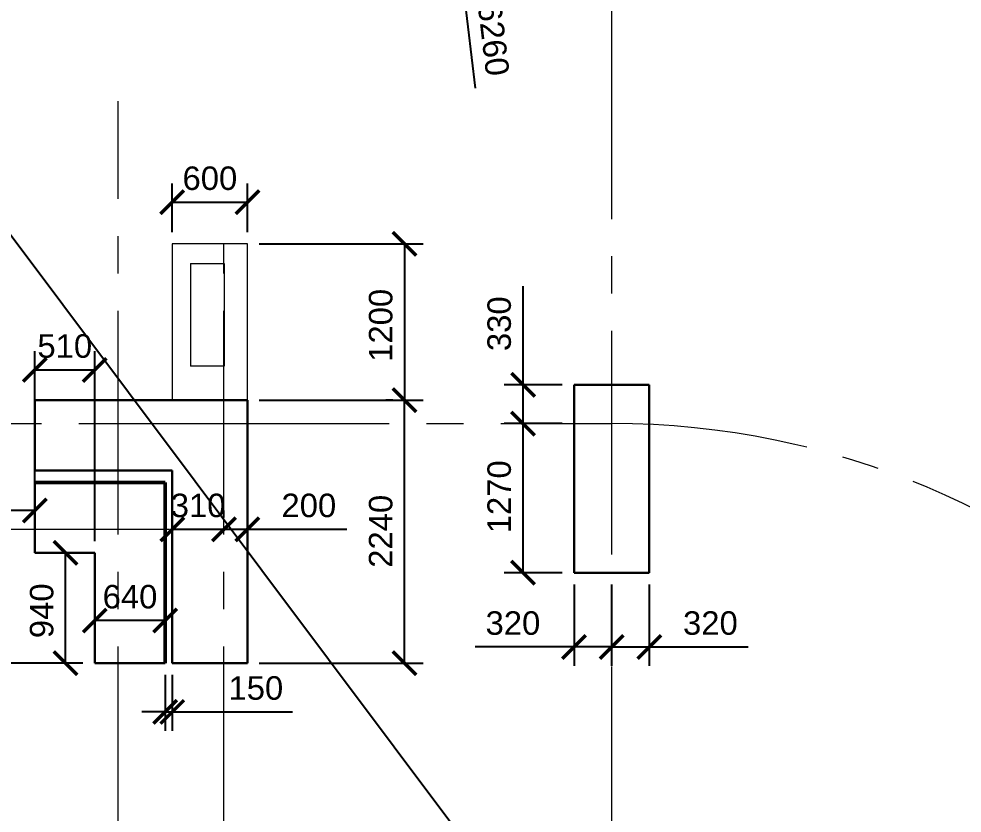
# Model space of a CAD drawing. Header units: millimetres. Extents: x -273 to 3634, y 3015 to 4572.
# Drawn here: x 3348 to 3428.3, y 3983.5 to 4051.1 of the extents above; entities that cross this region are included whole.
import ezdxf

# ---------------------------------------------------------------- set-up
doc = ezdxf.new("R2010")
doc.units = ezdxf.units.MM
doc.linetypes.add('CENTER2', pattern=[28.575, 19.05, -3.175, 3.175, -3.175])
doc.layers.add('@', color=250, linetype='Continuous', lineweight=60)
doc.styles.get("Standard").update_dxf_attribs({"font": 'arial.ttf', "height": 2})
doc.dimstyles.new('ISO-25', dxfattribs={"dimtxt": 2, "dimasz": 2, "dimexe": 1.6, "dimexo": 1, "dimgap": 1, "dimtad": 1, "dimdsep": 46, "dimtxsty": 'Standard', "dimblk": 'ARCHTICK', "dimcen": 2, "dimadec": 0, "dimazin": 0, "dimtfac": 1, "dimtmove": 0, "dimatfit": 3, "dimfxl": 1, "dimarcsym": 0})

# ---------------------------------------------------------------- blocks, each defined once
blk = doc.blocks.new('*D695')
at = {"layer": '@', "color": 0, "lineweight": -2, "transparency": 16777216}
blk.add_line((3386.829, 4045.239), (3379.704, 4105.167), dxfattribs=at)
at = {"layer": '@', "color": 0, "lineweight": 15, "transparency": 16777216}
blk.add_solid([(3380.366, 4105.245), (3379.042, 4105.088), (3379.232, 4109.139)], dxfattribs=at)
at = {"layer": 'Defpoints', "color": 0, "lineweight": 15, "transparency": 16777216}
for p in [(3379.232, 4109.139), (3398.429, 3947.676)]:
    blk.add_point(p, dxfattribs=at)
at = {"layer": '@', "color": 0, "lineweight": 15, "transparency": 16777216, "insert": (3388.065, 4051.964), "char_height": 2, "attachment_point": 5, "rotation": 276.78033}
blk.add_mtext('R=16260', dxfattribs=at)
blk = doc.blocks.new('_ArchTick')
at = {"color": 0, "linetype": 'ByBlock', "lineweight": 15, "const_width": 0.15}
blk.add_lwpolyline([(-0.5, -0.5), (0.5, 0.5)], dxfattribs=at)
blk = doc.blocks.new('*D701')
at = {"layer": '@', "color": 0, "lineweight": -2, "transparency": 16777216}
blk.add_line((3363.325, 4068.687), (3365.666, 4060.617), dxfattribs=at)
blk.add_arc((3397.778, 3949.919), 116.861, 106.17674, 131.52649, dxfattribs=at)
at = {"layer": 'Defpoints', "color": 0, "lineweight": 15, "transparency": 16777216}
for p in [(3361.368, 4075.434), (3363.047, 4069.648), (3349.082, 4056.151), (3314.943, 4043.46), (3329.329, 4027.215)]:
    blk.add_point(p, dxfattribs=at)
at = {"layer": '@', "color": 0, "lineweight": -2, "transparency": 16777216, "xscale": 2, "yscale": 2, "zscale": 2}
for p, rotation in [((3365.221, 4062.153), 16.17674262462586), ((3320.303, 4037.407), 221.526486559513)]:
    blk.add_blockref('_ArchTick', p, dxfattribs=dict(at, rotation=rotation))
at = {"layer": '@', "color": 0, "lineweight": 15, "transparency": 16777216, "insert": (3338.875, 4053.184), "char_height": 2, "attachment_point": 5, "rotation": 29.70084}
blk.add_mtext('5935', dxfattribs=at)
blk = doc.blocks.new('*D874')
at = {"layer": '@', "color": 0, "lineweight": -2, "transparency": 16777216}
for p, q in [((3311.006, 4081.097), (3305.723, 4088.147)), ((3309.407, 4079.899), (3312.286, 4082.056)), ((3503.874, 3823.695), (3311.006, 4081.097)), ((3502.275, 3822.497), (3505.154, 3824.654))]:
    blk.add_line(p, q, dxfattribs=at)
at = {"layer": 'Defpoints', "color": 0, "lineweight": 15, "transparency": 16777216}
for p in [(3308.607, 4079.299), (3503.874, 3823.695), (3501.475, 3821.897)]:
    blk.add_point(p, dxfattribs=at)
at = {"layer": '@', "color": 0, "lineweight": -2, "transparency": 16777216, "xscale": 2, "yscale": 2, "zscale": 2}
for p, rotation in [((3311.006, 4081.097), 126.8437671405722), ((3503.874, 3823.695), 306.8437671405722)]:
    blk.add_blockref('_ArchTick', p, dxfattribs=dict(at, rotation=rotation))
at = {"layer": '@', "color": 0, "lineweight": 15, "transparency": 16777216, "insert": (3309.263, 4086.794), "char_height": 2, "attachment_point": 5, "rotation": 306.84377}
blk.add_mtext('380', dxfattribs=at)
blk = doc.blocks.new('*D877')
at = {"layer": '@', "color": 0, "lineweight": -2, "transparency": 16777216}
blk.add_arc((3398.429, 3947.676), 19.978, 278.61214, 306.38786, dxfattribs=at)
at = {"layer": '@', "color": 0, "lineweight": 15, "transparency": 16777216}
for points in [[(3409.955, 3931.973), (3410.607, 3931.215), (3412.555, 3933.55)], [(3401.458, 3927.425), (3401.383, 3928.422), (3398.429, 3927.698)]]:
    blk.add_solid(points, dxfattribs=at)
at = {"layer": 'Defpoints', "color": 0, "lineweight": 15, "transparency": 16777216}
for p in [(3398.429, 4081.718), (3398.429, 3947.676), (3403.599, 3928.379), (3497.757, 3848.348), (3398.429, 3807.205)]:
    blk.add_point(p, dxfattribs=at)
at = {"layer": '@', "color": 0, "lineweight": 15, "transparency": 16777216, "insert": (3405.889, 3931.338), "char_height": 2, "attachment_point": 5, "rotation": 24.54131}
blk.add_mtext('45°', dxfattribs=at)
blk = doc.blocks.new('*D881')
at = {"layer": '@', "color": 0, "lineweight": -2, "transparency": 16777216}
blk.add_line((3416.502, 3822.979), (3414.617, 3835.985), dxfattribs=at)
blk.add_arc((3398.429, 3947.676), 114.458, 270, 278.24697, dxfattribs=at)
at = {"layer": 'Defpoints', "color": 0, "lineweight": 15, "transparency": 16777216}
for p in [(3398.429, 4081.718), (3403.918, 3833.35), (3416.646, 3821.989), (3417.506, 3816.051), (3398.429, 3807.205)]:
    blk.add_point(p, dxfattribs=at)
at = {"layer": '@', "color": 0, "lineweight": -2, "transparency": 16777216, "xscale": 2, "yscale": 2, "zscale": 2}
for p, rotation in [((3414.847, 3834.402), 8.246967579238316), ((3398.429, 3833.218), 180.0000000000001)]:
    blk.add_blockref('_ArchTick', p, dxfattribs=dict(at, rotation=rotation))
at = {"layer": '@', "color": 0, "lineweight": 15, "transparency": 16777216, "insert": (3407.166, 3835.579), "char_height": 2, "attachment_point": 5, "rotation": 4.45668}
blk.add_mtext('1625', dxfattribs=at)
blk = doc.blocks.new('*D722')
at = {"layer": '@', "color": 0, "lineweight": -2, "transparency": 16777216}
blk.add_line((3416.502, 4072.373), (3415.313, 4064.167), dxfattribs=at)
blk.add_arc((3398.429, 3947.676), 119.308, 81.75303, 90, dxfattribs=at)
at = {"layer": 'Defpoints', "color": 0, "lineweight": 15, "transparency": 16777216}
for p in [(3398.429, 4081.718), (3417.506, 4079.301), (3416.646, 4073.363), (3404.151, 4066.847), (3398.429, 3788.42)]:
    blk.add_point(p, dxfattribs=at)
at = {"layer": '@', "color": 0, "lineweight": -2, "transparency": 16777216, "xscale": 2, "yscale": 2, "zscale": 2}
for p, rotation in [((3398.429, 4066.984), 180), ((3415.543, 4065.75), 351.7530324207577)]:
    blk.add_blockref('_ArchTick', p, dxfattribs=dict(at, rotation=rotation))
at = {"layer": '@', "color": 0, "lineweight": 15, "transparency": 16777216, "insert": (3407.415, 4068.672), "char_height": 2, "attachment_point": 5, "rotation": 355.75268}
blk.add_mtext('1625', dxfattribs=at)
blk = doc.blocks.new('*D723')
at = {"layer": '@', "color": 0, "lineweight": -2, "transparency": 16777216}
blk.add_line((3380.355, 4072.373), (3381.545, 4064.164), dxfattribs=at)
blk.add_arc((3398.429, 3947.676), 119.305, 90, 98.24697, dxfattribs=at)
at = {"layer": 'Defpoints', "color": 0, "lineweight": 15, "transparency": 16777216}
for p in [(3398.429, 4081.718), (3379.351, 4079.301), (3380.212, 4073.363), (3386.998, 4066.432), (3398.429, 3788.42)]:
    blk.add_point(p, dxfattribs=at)
at = {"layer": '@', "color": 0, "lineweight": -2, "transparency": 16777216, "xscale": 2, "yscale": 2, "zscale": 2}
blk.add_blockref('_ArchTick', (3398.429, 4066.981), dxfattribs=at)
at = {"layer": '@', "color": 0, "lineweight": -2, "transparency": 16777216, "xscale": 2, "yscale": 2, "zscale": 2, "rotation": 188.246967579242}
blk.add_blockref('_ArchTick', (3381.316, 4065.747), dxfattribs=at)
at = {"layer": '@', "color": 0, "lineweight": 15, "transparency": 16777216, "insert": (3389.975, 4068.707), "char_height": 2, "attachment_point": 5, "rotation": 3.99578}
blk.add_mtext('1625', dxfattribs=at)
blk = doc.blocks.new('*D757')
at = {"layer": '@', "color": 0, "lineweight": -2, "transparency": 16777216}
blk.add_line((3496.687, 4026.551), (3490.214, 4021.355), dxfattribs=at)
blk.add_arc((3398.429, 3947.676), 119.299, 38.75524, 45, dxfattribs=at)
at = {"layer": 'Defpoints', "color": 0, "lineweight": 15, "transparency": 16777216}
for p in [(3514.287, 4063.534), (3502.146, 4030.933), (3485.795, 4028.914), (3497.467, 4027.177), (3398.429, 3947.676)]:
    blk.add_point(p, dxfattribs=at)
at = {"layer": '@', "color": 0, "lineweight": -2, "transparency": 16777216, "xscale": 2, "yscale": 2, "zscale": 2}
for p, rotation in [((3482.786, 4032.033), 135), ((3491.462, 4022.357), 308.7552400099496)]:
    blk.add_blockref('_ArchTick', p, dxfattribs=dict(at, rotation=rotation))
at = {"layer": '@', "color": 0, "lineweight": 15, "transparency": 16777216, "insert": (3488.929, 4028.474), "char_height": 2, "attachment_point": 5, "rotation": 311.7581}
blk.add_mtext('1625', dxfattribs=at)
blk = doc.blocks.new('*D758')
at = {"layer": '@', "color": 0, "lineweight": -2, "transparency": 16777216}
blk.add_line((3477.304, 4045.934), (3472.11, 4039.463), dxfattribs=at)
blk.add_arc((3398.429, 3947.676), 119.302, 45, 51.24476, dxfattribs=at)
at = {"layer": 'Defpoints', "color": 0, "lineweight": 15, "transparency": 16777216}
for p in [(3514.287, 4063.534), (3481.686, 4051.393), (3477.93, 4046.714), (3476.441, 4037.937), (3398.429, 3947.676)]:
    blk.add_point(p, dxfattribs=at)
at = {"layer": '@', "color": 0, "lineweight": -2, "transparency": 16777216, "xscale": 2, "yscale": 2, "zscale": 2}
for p, rotation in [((3473.111, 4040.711), 141.2447599900453), ((3482.788, 4032.035), 315)]:
    blk.add_blockref('_ArchTick', p, dxfattribs=dict(at, rotation=rotation))
at = {"layer": '@', "color": 0, "lineweight": 15, "transparency": 16777216, "insert": (3479.691, 4037.764), "char_height": 2, "attachment_point": 5, "rotation": 317.94859}
blk.add_mtext('1625', dxfattribs=at)
blk = doc.blocks.new('*D759')
at = {"layer": '@', "color": 0, "lineweight": -2, "transparency": 16777216}
blk.add_line((3437.897, 4019.188), (3458.828, 4057.115), dxfattribs=at)
at = {"layer": '@', "color": 0, "lineweight": 15, "transparency": 16777216}
blk.add_solid([(3458.245, 4057.437), (3459.412, 4056.793), (3460.761, 4060.617)], dxfattribs=at)
at = {"layer": 'Defpoints', "color": 0, "lineweight": 15, "transparency": 16777216}
for p in [(3460.761, 4060.617), (3398.429, 3947.676)]:
    blk.add_point(p, dxfattribs=at)
at = {"layer": '@', "color": 0, "lineweight": 15, "transparency": 16777216, "insert": (3439.284, 4025.885), "char_height": 2, "attachment_point": 5, "rotation": 61.10572}
blk.add_mtext('R=12900', dxfattribs=at)
blk = doc.blocks.new('*D900')
at = {"layer": '@', "color": 0, "lineweight": -2, "transparency": 16777216}
for p, q in [((3368.429, 4031.976), (3382.398, 4031.976)), ((3380.798, 4031.976), (3380.798, 4018.676)), ((3379.798, 4018.676), (3379.198, 4018.676))]:
    blk.add_line(p, q, dxfattribs=at)
at = {"layer": 'Defpoints', "color": 0, "lineweight": 15, "transparency": 16777216}
for p in [(3367.429, 4031.976), (3380.798, 4018.676), (3380.798, 4018.676)]:
    blk.add_point(p, dxfattribs=at)
at = {"layer": '@', "color": 0, "lineweight": -2, "transparency": 16777216, "xscale": 2, "yscale": 2, "zscale": 2}
for p, rotation in [((3380.798, 4031.976), 90), ((3380.798, 4018.676), 270)]:
    blk.add_blockref('_ArchTick', p, dxfattribs=dict(at, rotation=rotation))
at = {"layer": '@', "color": 0, "lineweight": 15, "transparency": 16777216, "insert": (3378.777, 4025.042), "char_height": 2, "attachment_point": 5, "rotation": 90}
blk.add_mtext('1200', dxfattribs=at)
blk = doc.blocks.new('*D901')
at = {"layer": '@', "color": 0, "lineweight": -2, "transparency": 16777216}
for p, q in [((3368.429, 4018.676), (3382.398, 4018.676)), ((3380.798, 3996.276), (3380.798, 4018.676)), ((3368.429, 3996.276), (3382.398, 3996.276))]:
    blk.add_line(p, q, dxfattribs=at)
at = {"layer": 'Defpoints', "color": 0, "lineweight": 15, "transparency": 16777216}
for p in [(3367.429, 4018.676), (3380.798, 4018.676), (3367.429, 3996.276)]:
    blk.add_point(p, dxfattribs=at)
at = {"layer": '@', "color": 0, "lineweight": -2, "transparency": 16777216, "xscale": 2, "yscale": 2, "zscale": 2}
for p, rotation in [((3380.798, 4018.676), 90), ((3380.798, 3996.276), 270)]:
    blk.add_blockref('_ArchTick', p, dxfattribs=dict(at, rotation=rotation))
at = {"layer": '@', "color": 0, "lineweight": 15, "transparency": 16777216, "insert": (3378.777, 4007.506), "char_height": 2, "attachment_point": 5, "rotation": 90}
blk.add_mtext('2240', dxfattribs=at)
blk = doc.blocks.new('*D902')
at = {"layer": '@', "color": 0, "lineweight": -2, "transparency": 16777216}
for p, q in [((3349.329, 4006.676), (3349.329, 4022.847)), ((3354.429, 4006.676), (3354.429, 4022.847)), ((3349.329, 4021.247), (3354.429, 4021.247))]:
    blk.add_line(p, q, dxfattribs=at)
at = {"layer": 'Defpoints', "color": 0, "lineweight": 15, "transparency": 16777216}
for p in [(3354.429, 4021.247), (3349.329, 4005.676), (3354.429, 4005.676)]:
    blk.add_point(p, dxfattribs=at)
at = {"layer": '@', "color": 0, "lineweight": -2, "transparency": 16777216, "xscale": 2, "yscale": 2, "zscale": 2, "rotation": 180}
blk.add_blockref('_ArchTick', (3349.329, 4021.247), dxfattribs=at)
at = {"layer": '@', "color": 0, "lineweight": -2, "transparency": 16777216, "xscale": 2, "yscale": 2, "zscale": 2}
blk.add_blockref('_ArchTick', (3354.429, 4021.247), dxfattribs=at)
at = {"layer": '@', "color": 0, "lineweight": 15, "transparency": 16777216, "insert": (3351.879, 4023.269), "char_height": 2, "attachment_point": 5}
blk.add_mtext('510', dxfattribs=at)
blk = doc.blocks.new('*D766')
at = {"layer": '@', "color": 0, "lineweight": -2, "transparency": 16777216}
for p, q in [((3390.885, 4019.976), (3390.885, 4028.387)), ((3394.229, 4019.976), (3389.285, 4019.976)), ((3390.885, 4016.676), (3390.885, 4019.976)), ((3394.229, 4016.676), (3389.285, 4016.676))]:
    blk.add_line(p, q, dxfattribs=at)
at = {"layer": 'Defpoints', "color": 0, "lineweight": 15, "transparency": 16777216}
for p in [(3390.885, 4019.976), (3395.229, 4019.976), (3395.229, 4016.676)]:
    blk.add_point(p, dxfattribs=at)
at = {"layer": '@', "color": 0, "lineweight": -2, "transparency": 16777216, "xscale": 2, "yscale": 2, "zscale": 2}
for p, rotation in [((3390.885, 4019.976), 90), ((3390.885, 4016.676), 270)]:
    blk.add_blockref('_ArchTick', p, dxfattribs=dict(at, rotation=rotation))
at = {"layer": '@', "color": 0, "lineweight": 15, "transparency": 16777216, "insert": (3388.864, 4025.181), "char_height": 2, "attachment_point": 5, "rotation": 90}
blk.add_mtext('330', dxfattribs=at)
blk = doc.blocks.new('*D801')
at = {"layer": '@', "color": 0, "lineweight": -2, "transparency": 16777216}
for p, q in [((3353.429, 3996.276), (3343.941, 3996.276)), ((3345.541, 3996.276), (3345.541, 3899.076)), ((3353.429, 3899.076), (3343.941, 3899.076))]:
    blk.add_line(p, q, dxfattribs=at)
at = {"layer": 'Defpoints', "color": 0, "lineweight": 15, "transparency": 16777216}
for p in [(3354.429, 3996.276), (3345.541, 3899.076), (3354.429, 3899.076)]:
    blk.add_point(p, dxfattribs=at)
at = {"layer": '@', "color": 0, "lineweight": -2, "transparency": 16777216, "xscale": 2, "yscale": 2, "zscale": 2}
for p, rotation in [((3345.541, 3996.276), 90), ((3345.541, 3899.076), 270)]:
    blk.add_blockref('_ArchTick', p, dxfattribs=dict(at, rotation=rotation))
at = {"layer": '@', "color": 0, "lineweight": 15, "transparency": 16777216, "insert": (3343.52, 3949.286), "char_height": 2, "attachment_point": 5, "rotation": 90}
blk.add_mtext('2000', dxfattribs=at)
blk = doc.blocks.new('*D802')
at = {"layer": '@', "color": 0, "lineweight": -2, "transparency": 16777216}
for p, q in [((3353.429, 4005.676), (3350.341, 4005.676)), ((3351.941, 3996.276), (3351.941, 4005.676)), ((3353.429, 3996.276), (3350.341, 3996.276))]:
    blk.add_line(p, q, dxfattribs=at)
at = {"layer": 'Defpoints', "color": 0, "lineweight": 15, "transparency": 16777216}
for p in [(3351.941, 4005.676), (3354.429, 4005.676), (3354.429, 3996.276)]:
    blk.add_point(p, dxfattribs=at)
at = {"layer": '@', "color": 0, "lineweight": -2, "transparency": 16777216, "xscale": 2, "yscale": 2, "zscale": 2}
for p, rotation in [((3351.941, 4005.676), 90), ((3351.941, 3996.276), 270)]:
    blk.add_blockref('_ArchTick', p, dxfattribs=dict(at, rotation=rotation))
at = {"layer": '@', "color": 0, "lineweight": 15, "transparency": 16777216, "insert": (3349.92, 4000.739), "char_height": 2, "attachment_point": 5, "rotation": 90}
blk.add_mtext('940', dxfattribs=at)
blk = doc.blocks.new('*D803')
at = {"layer": '@', "color": 0, "lineweight": -2, "transparency": 16777216}
for p, q in [((3329.329, 4010.676), (3329.329, 4007.667)), ((3349.329, 4010.676), (3349.329, 4007.667)), ((3349.329, 4009.267), (3329.329, 4009.267))]:
    blk.add_line(p, q, dxfattribs=at)
at = {"layer": 'Defpoints', "color": 0, "lineweight": 15, "transparency": 16777216}
for p in [(3329.329, 4011.676), (3349.329, 4011.676), (3329.329, 4009.267)]:
    blk.add_point(p, dxfattribs=at)
at = {"layer": '@', "color": 0, "lineweight": -2, "transparency": 16777216, "xscale": 2, "yscale": 2, "zscale": 2, "rotation": 180}
blk.add_blockref('_ArchTick', (3329.329, 4009.267), dxfattribs=at)
at = {"layer": '@', "color": 0, "lineweight": -2, "transparency": 16777216, "xscale": 2, "yscale": 2, "zscale": 2}
blk.add_blockref('_ArchTick', (3349.329, 4009.267), dxfattribs=at)
at = {"layer": '@', "color": 0, "lineweight": 15, "transparency": 16777216, "insert": (3339.412, 4011.288), "char_height": 2, "attachment_point": 5}
blk.add_mtext('2000', dxfattribs=at)
blk = doc.blocks.new('*D804')
at = {"layer": '@', "color": 0, "lineweight": -2, "transparency": 16777216}
for p, q in [((3360.429, 3995.276), (3360.429, 3990.532)), ((3361.029, 3995.276), (3361.029, 3990.532)), ((3360.429, 3992.132), (3358.429, 3992.132)), ((3360.429, 3992.132), (3361.029, 3992.132)), ((3361.029, 3992.132), (3371.253, 3992.132))]:
    blk.add_line(p, q, dxfattribs=at)
at = {"layer": 'Defpoints', "color": 0, "lineweight": 15, "transparency": 16777216}
for p in [(3360.429, 3996.276), (3361.029, 3996.276), (3361.029, 3992.132)]:
    blk.add_point(p, dxfattribs=at)
at = {"layer": '@', "color": 0, "lineweight": -2, "transparency": 16777216, "xscale": 2, "yscale": 2, "zscale": 2}
blk.add_blockref('_ArchTick', (3360.429, 3992.132), dxfattribs=at)
at = {"layer": '@', "color": 0, "lineweight": -2, "transparency": 16777216, "xscale": 2, "yscale": 2, "zscale": 2, "rotation": 180}
blk.add_blockref('_ArchTick', (3361.029, 3992.132), dxfattribs=at)
at = {"layer": '@', "color": 0, "lineweight": 15, "transparency": 16777216, "insert": (3368.141, 3994.153), "char_height": 2, "attachment_point": 5}
blk.add_mtext('150', dxfattribs=at)
blk = doc.blocks.new('*D805')
at = {"layer": '@', "color": 0, "lineweight": -2, "transparency": 16777216}
for p, q in [((3365.429, 4008.676), (3365.429, 4009.276)), ((3367.429, 4008.676), (3367.429, 4009.276)), ((3365.429, 4007.676), (3367.429, 4007.676)), ((3367.429, 4007.676), (3375.875, 4007.676))]:
    blk.add_line(p, q, dxfattribs=at)
at = {"layer": 'Defpoints', "color": 0, "lineweight": 15, "transparency": 16777216}
for p in [(3365.429, 4007.676), (3365.429, 4007.676), (3367.429, 4007.676)]:
    blk.add_point(p, dxfattribs=at)
at = {"layer": '@', "color": 0, "lineweight": -2, "transparency": 16777216, "xscale": 2, "yscale": 2, "zscale": 2, "rotation": 180}
blk.add_blockref('_ArchTick', (3365.429, 4007.676), dxfattribs=at)
at = {"layer": '@', "color": 0, "lineweight": -2, "transparency": 16777216, "xscale": 2, "yscale": 2, "zscale": 2}
blk.add_blockref('_ArchTick', (3367.429, 4007.676), dxfattribs=at)
at = {"layer": '@', "color": 0, "lineweight": 15, "transparency": 16777216, "insert": (3372.652, 4009.697), "char_height": 2, "attachment_point": 5}
blk.add_mtext('200', dxfattribs=at)
blk = doc.blocks.new('*D806')
at = {"layer": '@', "color": 0, "lineweight": -2, "transparency": 16777216}
for p, q in [((3361.029, 4008.676), (3361.029, 4009.276)), ((3365.429, 4008.676), (3365.429, 4009.276)), ((3361.029, 4007.676), (3365.429, 4007.676))]:
    blk.add_line(p, q, dxfattribs=at)
at = {"layer": 'Defpoints', "color": 0, "lineweight": 15, "transparency": 16777216}
for p in [(3361.029, 4007.676), (3365.429, 4007.676), (3365.429, 4007.676)]:
    blk.add_point(p, dxfattribs=at)
at = {"layer": '@', "color": 0, "lineweight": -2, "transparency": 16777216, "xscale": 2, "yscale": 2, "zscale": 2, "rotation": 180}
blk.add_blockref('_ArchTick', (3361.029, 4007.676), dxfattribs=at)
at = {"layer": '@', "color": 0, "lineweight": -2, "transparency": 16777216, "xscale": 2, "yscale": 2, "zscale": 2}
blk.add_blockref('_ArchTick', (3365.429, 4007.676), dxfattribs=at)
at = {"layer": '@', "color": 0, "lineweight": 15, "transparency": 16777216, "insert": (3363.229, 4009.698), "char_height": 2, "attachment_point": 5}
blk.add_mtext('310', dxfattribs=at)
blk = doc.blocks.new('*D807')
at = {"layer": '@', "color": 0, "lineweight": -2, "transparency": 16777216}
for p, q in [((3354.429, 3997.276), (3354.429, 4001.506)), ((3360.429, 3997.276), (3360.429, 4001.506)), ((3360.429, 3999.906), (3354.429, 3999.906))]:
    blk.add_line(p, q, dxfattribs=at)
at = {"layer": 'Defpoints', "color": 0, "lineweight": 15, "transparency": 16777216}
for p in [(3354.429, 3999.906), (3354.429, 3996.276), (3360.429, 3996.276)]:
    blk.add_point(p, dxfattribs=at)
at = {"layer": '@', "color": 0, "lineweight": -2, "transparency": 16777216, "xscale": 2, "yscale": 2, "zscale": 2, "rotation": 180}
blk.add_blockref('_ArchTick', (3354.429, 3999.906), dxfattribs=at)
at = {"layer": '@', "color": 0, "lineweight": -2, "transparency": 16777216, "xscale": 2, "yscale": 2, "zscale": 2}
blk.add_blockref('_ArchTick', (3360.429, 3999.906), dxfattribs=at)
at = {"layer": '@', "color": 0, "lineweight": 15, "transparency": 16777216, "insert": (3357.429, 4001.927), "char_height": 2, "attachment_point": 5}
blk.add_mtext('640', dxfattribs=at)
blk = doc.blocks.new('*D657')
at = {"layer": '@', "color": 0, "lineweight": -2, "transparency": 16777216}
for p, q in [((3398.429, 4002.976), (3398.429, 3996.062)), ((3401.629, 4002.976), (3401.629, 3996.062)), ((3398.429, 3997.662), (3401.629, 3997.662)), ((3401.629, 3997.662), (3410.04, 3997.662))]:
    blk.add_line(p, q, dxfattribs=at)
at = {"layer": 'Defpoints', "color": 0, "lineweight": 15, "transparency": 16777216}
for p in [(3398.429, 4003.976), (3401.629, 4003.976), (3398.429, 3997.662)]:
    blk.add_point(p, dxfattribs=at)
at = {"layer": '@', "color": 0, "lineweight": -2, "transparency": 16777216, "xscale": 2, "yscale": 2, "zscale": 2, "rotation": 180}
blk.add_blockref('_ArchTick', (3398.429, 3997.662), dxfattribs=at)
at = {"layer": '@', "color": 0, "lineweight": -2, "transparency": 16777216, "xscale": 2, "yscale": 2, "zscale": 2}
blk.add_blockref('_ArchTick', (3401.629, 3997.662), dxfattribs=at)
at = {"layer": '@', "color": 0, "lineweight": 15, "transparency": 16777216, "insert": (3406.834, 3999.683), "char_height": 2, "attachment_point": 5}
blk.add_mtext('320', dxfattribs=at)
blk = doc.blocks.new('*D658')
at = {"layer": '@', "color": 0, "lineweight": -2, "transparency": 16777216}
for p, q in [((3395.229, 4002.976), (3395.229, 3996.062)), ((3398.429, 4002.976), (3398.429, 3996.062)), ((3395.229, 3997.662), (3386.818, 3997.662)), ((3398.429, 3997.662), (3395.229, 3997.662))]:
    blk.add_line(p, q, dxfattribs=at)
at = {"layer": 'Defpoints', "color": 0, "lineweight": 15, "transparency": 16777216}
for p in [(3395.229, 4003.976), (3398.429, 4003.976), (3398.429, 3997.662)]:
    blk.add_point(p, dxfattribs=at)
at = {"layer": '@', "color": 0, "lineweight": -2, "transparency": 16777216, "xscale": 2, "yscale": 2, "zscale": 2, "rotation": 180}
blk.add_blockref('_ArchTick', (3395.229, 3997.662), dxfattribs=at)
at = {"layer": '@', "color": 0, "lineweight": -2, "transparency": 16777216, "xscale": 2, "yscale": 2, "zscale": 2}
blk.add_blockref('_ArchTick', (3398.429, 3997.662), dxfattribs=at)
at = {"layer": '@', "color": 0, "lineweight": 15, "transparency": 16777216, "insert": (3390.024, 3999.683), "char_height": 2, "attachment_point": 5}
blk.add_mtext('320', dxfattribs=at)
blk = doc.blocks.new('*D659')
at = {"layer": '@', "color": 0, "lineweight": -2, "transparency": 16777216}
for p, q in [((3394.229, 4016.676), (3389.285, 4016.676)), ((3390.885, 4003.976), (3390.885, 4016.676)), ((3394.229, 4003.976), (3389.285, 4003.976))]:
    blk.add_line(p, q, dxfattribs=at)
at = {"layer": 'Defpoints', "color": 0, "lineweight": 15, "transparency": 16777216}
for p in [(3390.885, 4016.676), (3395.229, 4016.676), (3395.229, 4003.976)]:
    blk.add_point(p, dxfattribs=at)
at = {"layer": '@', "color": 0, "lineweight": -2, "transparency": 16777216, "xscale": 2, "yscale": 2, "zscale": 2}
for p, rotation in [((3390.885, 4016.676), 90), ((3390.885, 4003.976), 270)]:
    blk.add_blockref('_ArchTick', p, dxfattribs=dict(at, rotation=rotation))
at = {"layer": '@', "color": 0, "lineweight": 15, "transparency": 16777216, "insert": (3388.864, 4010.446), "char_height": 2, "attachment_point": 5, "rotation": 90}
blk.add_mtext('1270', dxfattribs=at)
blk = doc.blocks.new('*D808')
at = {"layer": '@', "color": 0, "lineweight": -2, "transparency": 16777216}
for p, q in [((3361.029, 4032.976), (3361.029, 4037.133)), ((3367.429, 4032.976), (3367.429, 4037.133)), ((3361.029, 4035.533), (3367.429, 4035.533))]:
    blk.add_line(p, q, dxfattribs=at)
at = {"layer": 'Defpoints', "color": 0, "lineweight": 15, "transparency": 16777216}
for p in [(3367.429, 4035.533), (3361.029, 4031.976), (3367.429, 4031.976)]:
    blk.add_point(p, dxfattribs=at)
at = {"layer": '@', "color": 0, "lineweight": -2, "transparency": 16777216, "xscale": 2, "yscale": 2, "zscale": 2, "rotation": 180}
blk.add_blockref('_ArchTick', (3361.029, 4035.533), dxfattribs=at)
at = {"layer": '@', "color": 0, "lineweight": -2, "transparency": 16777216, "xscale": 2, "yscale": 2, "zscale": 2}
blk.add_blockref('_ArchTick', (3367.429, 4035.533), dxfattribs=at)
at = {"layer": '@', "color": 0, "lineweight": 15, "transparency": 16777216, "insert": (3364.229, 4037.554), "char_height": 2, "attachment_point": 5}
blk.add_mtext('600', dxfattribs=at)

msp = doc.modelspace()

# ---------------------------------------------------------------- linework, layer by layer
at = {"layer": '@', "color": 0, "linetype": 'CENTER2', "lineweight": 15}
for p, q in [((3398.429, 4081.718), (3398.429, 3807.205)), ((3356.429, 3807.205), (3356.429, 4044.124)), ((3365.429, 3807.205), (3365.429, 4031.976)), ((3267.355, 4016.676), (3360.429, 4016.676)), ((3360.429, 4016.676), (3398.429, 4016.676)), ((3313.173, 4007.676), (3371.426, 4007.676))]:
    msp.add_line(p, q, dxfattribs=at)
at = {"layer": '@', "color": 0, "lineweight": 15}
for p, q in [((3361.029, 4031.976), (3361.029, 4018.676)), ((3367.429, 4031.976), (3361.029, 4031.976)), ((3367.429, 4018.676), (3367.429, 4031.976)), ((3362.566, 4030.296), (3365.437, 4030.296)), ((3362.566, 4030.296), (3362.566, 4021.557)), ((3365.437, 4030.296), (3365.437, 4021.557)), ((3365.437, 4021.557), (3362.566, 4021.557))]:
    msp.add_line(p, q, dxfattribs=at)
at = {"layer": '@', "color": 0, "lineweight": 30}
for p, q in [((3395.229, 4019.976), (3395.229, 4003.976)), ((3401.629, 4019.976), (3395.229, 4019.976)), ((3401.629, 4019.976), (3401.629, 4003.976)), ((3349.329, 4018.676), (3367.429, 4018.676)), ((3349.329, 4018.676), (3349.329, 4012.676)), ((3367.429, 3996.276), (3367.429, 4018.676)), ((3361.029, 4012.676), (3349.329, 4012.676)), ((3361.029, 3996.276), (3361.029, 4012.676)), ((3349.329, 4011.676), (3349.329, 4005.676)), ((3354.429, 4005.676), (3349.329, 4005.676)), ((3354.429, 3996.276), (3354.429, 4005.676)), ((3401.629, 4003.976), (3395.229, 4003.976)), ((3360.429, 3996.276), (3354.429, 3996.276)), ((3367.429, 3996.276), (3361.029, 3996.276))]:
    msp.add_line(p, q, dxfattribs=at)
at = {"layer": '@', "color": 0, "lineweight": 50}
for p in [(3349.329, 4011.676), (3360.429, 3996.276)]:
    msp.add_line(p, (3360.429, 4011.676), dxfattribs=at)
at = {"layer": '@', "color": 0, "linetype": 'CENTER2', "lineweight": 15}
for radius, end in [(129, 147.66397), (69, 90)]:
    msp.add_arc((3398.429, 3947.676), radius, 270, end, dxfattribs=at)
at = {"layer": '@', "color": 0, "lineweight": 30}
msp.add_arc((3398.429, 3947.676), 127, 106.17674, 133.24034, dxfattribs=at)

# ---------------------------------------------------------------- dimensions: what is measured, and where the dimension line sits
at = {"layer": '@', "color": 0, "lineweight": 15}
for mpoint, text, picture, middle in [((3379.232, 4109.139), 'R=16260', '*D695', (3386.058, 4051.726)), ((3460.761, 4060.617), 'R=12900', '*D759', (3441.053, 4024.908))]:
    dim = msp.add_radius_dim(center=(3398.429, 3947.676), mpoint=mpoint, text=text, dimstyle='ISO-25', override={"dimasz": 4, "dimsah": 1}, dxfattribs=at)
    dim.commit()
    dim.dimension.update_dxf_attribs({"geometry": picture, "text_midpoint": middle, "dimtype": 164})
for base, p1, p2, angle, text, picture, middle, dimtype in [((3503.874, 3823.695), (3308.607, 4079.299), (3501.475, 3821.897), 306.84377, '380', '*D874', (3307.645, 4085.582), 161), ((3380.798, 4018.676), (3367.429, 4031.976), (3380.798, 4018.676), 90, '1200', '*D900', (3380.798, 4025.042), 160), ((3390.885, 4019.976), (3395.229, 4016.676), (3395.229, 4019.976), 90, '330', '*D766', (3390.885, 4025.181), 160), ((3380.798, 4018.676), (3367.429, 3996.276), (3367.429, 4018.676), 90, '2240', '*D901', (3380.798, 4007.506), 160), ((3390.885, 4016.676), (3395.229, 4003.976), (3395.229, 4016.676), 90, '1270', '*D659', (3390.885, 4010.446), 160), ((3351.941, 4005.676), (3354.429, 3996.276), (3354.429, 4005.676), 90, '940', '*D802', (3351.941, 4000.739), 160), ((3345.541, 3899.076), (3354.429, 3996.276), (3354.429, 3899.076), 90, '2000', '*D801', (3345.541, 3949.286), 160)]:
    dim = msp.add_linear_dim(base=base, p1=p1, p2=p2, angle=angle, text=text, dimstyle='ISO-25', dxfattribs=at)
    dim.commit()
    dim.dimension.update_dxf_attribs({"geometry": picture, "text_midpoint": middle, "dimtype": dimtype})
for base, line1, line2, text, picture, middle in [((3386.998, 4066.432), ((3379.351, 4079.301), (3380.212, 4073.363)), ((3398.429, 4081.718), (3398.429, 3788.42)), '1625', '*D723', (3390.115, 4066.691)), ((3403.918, 3833.35), ((3398.429, 4081.718), (3398.429, 3807.205)), ((3417.506, 3816.051), (3416.646, 3821.989)), '1625', '*D881', (3407.323, 3833.564)), ((3404.151, 4066.847), ((3398.429, 4081.718), (3398.429, 3788.42)), ((3417.506, 4079.301), (3416.646, 4073.363)), '1625', '*D722', (3407.265, 4066.657)), ((3349.082, 4056.151), ((3314.943, 4043.46), (3329.329, 4027.215)), ((3361.368, 4075.434), (3363.047, 4069.648)), '5935', '*D701', (3339.877, 4051.428)), ((3485.795, 4028.914), ((3398.429, 3947.676), (3514.287, 4063.534)), ((3502.146, 4030.933), (3497.467, 4027.177)), '1625', '*D757', (3487.422, 4027.128)), ((3476.441, 4037.937), ((3398.429, 3947.676), (3514.287, 4063.534)), ((3481.686, 4051.393), (3477.93, 4046.714)), '1625', '*D758', (3478.337, 4036.263))]:
    dim = msp.add_angular_dim_2l(base=base, line1=line1, line2=line2, text=text, dimstyle='ISO-25', dxfattribs=at)
    dim.commit()
    dim.dimension.update_dxf_attribs({"geometry": picture, "text_midpoint": middle, "dimtype": 162})
dim = msp.add_angular_dim_2l(base=(3403.599, 3928.379), line1=((3398.429, 3947.676), (3497.757, 3848.348)), line2=((3398.429, 4081.718), (3398.429, 3807.205)), dimstyle='ISO-25', override={"dimasz": 3, "dimsah": 1}, dxfattribs=at)
dim.commit()
dim.dimension.update_dxf_attribs({"geometry": '*D877', "text_midpoint": (3406.727, 3929.503), "dimtype": 162})
for base, p1, p2, text, picture, middle in [((3367.429, 4035.533), (3361.029, 4031.976), (3367.429, 4031.976), '600', '*D808', (3364.229, 4035.533)), ((3354.429, 4021.247), (3349.329, 4005.676), (3354.429, 4005.676), '510', '*D902', (3351.879, 4021.247)), ((3329.329, 4009.267), (3349.329, 4011.676), (3329.329, 4011.676), '2000', '*D803', (3339.412, 4009.267)), ((3365.429, 4007.676), (3361.029, 4007.676), (3365.429, 4007.676), '310', '*D806', (3363.229, 4007.676)), ((3365.429, 4007.676), (3367.429, 4007.676), (3365.429, 4007.676), '200', '*D805', (3372.652, 4007.676)), ((3398.429, 3997.662), (3395.229, 4003.976), (3398.429, 4003.976), '320', '*D658', (3390.024, 3997.662)), ((3398.429, 3997.662), (3401.629, 4003.976), (3398.429, 4003.976), '320', '*D657', (3406.834, 3997.662)), ((3354.429, 3999.906), (3360.429, 3996.276), (3354.429, 3996.276), '640', '*D807', (3357.429, 3999.906)), ((3361.029, 3992.132), (3360.429, 3996.276), (3361.029, 3996.276), '150', '*D804', (3368.141, 3992.132))]:
    dim = msp.add_linear_dim(base=base, p1=p1, p2=p2, text=text, dimstyle='ISO-25', dxfattribs=at)
    dim.commit()
    dim.dimension.update_dxf_attribs({"geometry": picture, "text_midpoint": middle, "dimtype": 160})

doc.saveas('drawing.dxf')
